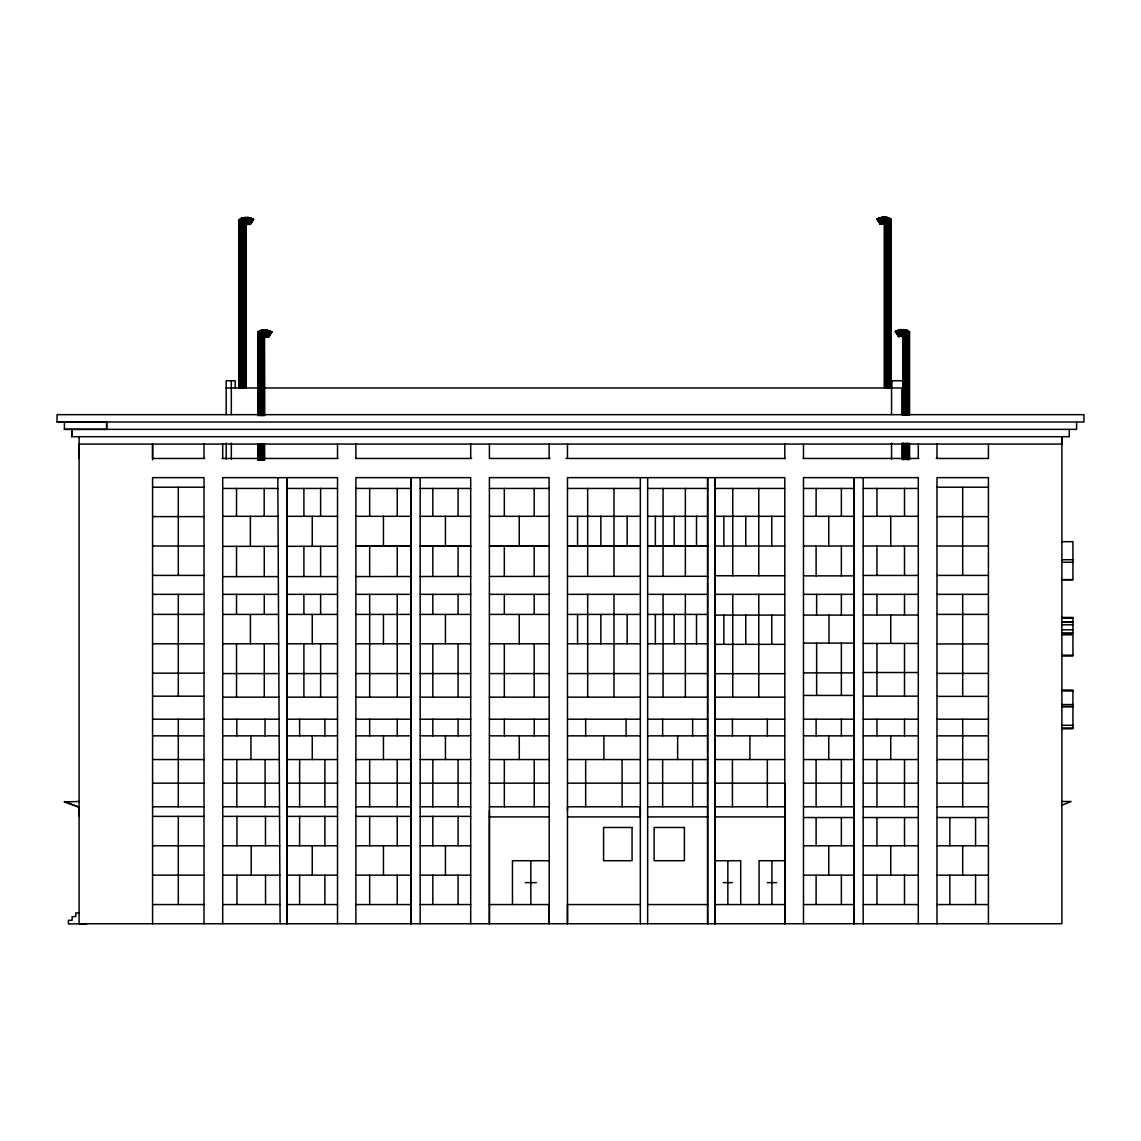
<?xml version="1.0" encoding="UTF-8"?>
<svg xmlns="http://www.w3.org/2000/svg" width="1141" height="1141" viewBox="0 0 1141 1141"><rect width="100%" height="100%" fill="white"/><g stroke="black" fill="none" stroke-linecap="round" stroke-linejoin="round"><path stroke-width="1.5" d="M71.755 436.703L71.755 429.358L71.74 436.703L1069.26 436.703L1069.26 429.358M79.1 816.599L79.1 807.186L64.395 801.923L79.1 801.495M79.1 458.454L79.1 444.063L1061.9 444.063L1061.9 436.703L1061.9 923.739L79.1 923.739L79.1 436.703M152.58 459.809L152.58 444.063L152.58 458.454L204.71 458.454M489.403 810.324L489.403 923.739L489.403 477.637L549.106 477.637L549.235 923.739L549.106 904.556M647.66 477.637L647.66 923.739M888.069 219.072L888.654 218.173M904.528 330.605L903.701 331.589L903.743 415.067M902.189 330.148L902.16 330.919L904.086 329.806C902.545 329.207 905.954 332.017 902.431 329.949C902.289 332.93 905.597 329.877 905.826 331.589L905.769 415.067M907.052 330.705L906.539 415.067L906.681 331.075L905.155 330.705M906.539 331.589L906.81 415.067M884.346 218.53C882.022 216.79 887.242 217.646 884.132 218.587L885.002 217.546L882.464 218.63C882.82 221.083 885.231 216.819 885.302 219.072L885.33 387.783M887.242 217.375C888.04 220.398 887.698 215.806 883.762 218.402C883.234 216.376 886.414 220.513 887.498 217.646C886.7 220.655 887.498 216.448 888.368 219.072L888.397 387.783M887.498 218.516L884.674 217.66L886.257 219.001M884.503 218.587C885.544 217.318 886.6 217.974 885.402 218.516M887.427 219.072L886.5 217.66M887.898 217.917L887.013 219.086L886.871 387.783M887.156 219.029L887.955 217.888M902.702 329.849L902.488 331.147L905.426 331.603L905.883 330.562L903.572 329.963L902.531 331.118L903.487 330.79M902.488 329.906L903.159 330.904L901.547 331.974M902.945 331.018L901.376 332.045C902.431 330.391 905.17 330.348 903.815 329.906M904.485 331.603L904.884 330.59L907.437 331.532L907.466 415.067M904.613 331.56C905.17 329.364 905.412 331.489 905.854 329.835C903.914 329.82 907.708 330.762 905.64 329.906L907.708 330.562L907.437 331.532L907.708 330.562L907.295 331.575L907.651 330.59L905.398 329.963M905.826 330.59L905.555 331.56L905.74 330.605M885.074 218.587L885.673 217.289L885.459 218.587M886.129 219.058L886.857 217.389M888.896 218.074L888.896 219.058L889.295 218.031L886.557 217.617M903.401 330.049L903.43 330.804M244.145 388.197L244.145 219.486C244.573 216.191 241.764 220.213 243.589 217.788L241.207 218.473L241.307 388.197M243.546 219.001L244.716 219.928L242.862 218.758L243.646 217.831L241.607 219.5L241.207 218.473L243.318 217.803L245.13 219.029M244.773 218.929L244.773 217.703L249.394 219.257M245.771 217.731L244.474 218.701L245.03 217.788M245.415 218.687L246.042 217.831L246.37 218.687M260.904 330.819C264.412 331.232 257.78 330.505 263.628 331.575L261.717 330.32L259.549 330.976L259.706 415.481M261.631 331.56L261.089 330.476M258.693 415.481L258.693 332.002L259.492 331.004L259.877 331.974L264.626 330.377L260.947 330.847M262.473 331.489L261.346 330.22L259.178 331.118M264.17 330.248C264.37 332.259 262.202 328.908 263.4 331.518M264.07 330.533C264.441 332.872 261.731 330.191 264.127 330.548L263.557 330.234M243.218 219.029C241.379 217.061 244.288 219.443 242.905 218.915M245.543 218.316L243.019 218.473L243.347 388.197M264.07 331.432C263.685 329.564 261.275 332.202 262.344 330.59M249.522 219.343L245.215 217.475L243.004 220.898L244.859 222.666L242.89 220.869L245.115 217.446L246.442 217.96M248.41 222.338L249.808 220.184M247.44 224.349L244.359 223.037L247.44 224.349L250.621 219.429L247.54 218.102L250.621 219.429L247.554 224.435L245.258 223.593L244.445 223.051L247.64 218.131L250.749 219.514L247.64 218.131M248.453 223.807L251.633 218.872L252.446 219.429L249.266 224.349L246.185 223.037L249.266 224.349M249.551 223.408L250.934 221.268M250.193 222.566L252.575 218.872L253.388 219.429L250.207 224.349M250.492 223.408L252.575 220.184M265.197 330.533L263.514 329.963L261.303 333.386L263.172 335.169M266.124 335.925L268.206 332.716M265.839 336.88L269.034 331.945L268.221 331.403L265.953 330.633L262.858 335.568L265.839 336.88L262.772 335.554L265.953 336.952L269.148 332.031L266.053 330.648L269.034 331.945M267.95 335.925L269.333 333.785M267.664 336.88L270.859 331.945L270.032 331.403L270.973 332.031L267.778 336.952L265.496 336.124L267.664 336.88L266.851 336.324M268.891 335.925L270.973 332.716M245.258 223.593L248.453 218.673M244.445 223.051L246.741 223.893L250.278 218.673L249.465 218.131M247.839 223.479L249.922 220.27L248.182 219.628L246.085 222.852L250.321 224.435L253.516 219.514L250.421 218.131L251.234 218.673M246.271 223.051L249.38 224.435L252.703 218.958L250.307 218.102L251.134 218.658M250.606 223.479L252.689 220.27M263.628 330.006L261.403 333.414L263.271 335.197L265.91 331.132L263.628 330.006L265.325 330.619M263.671 336.124L266.866 331.204L269.148 332.031M266.295 334.898L268.691 331.204L270.859 331.945M271.102 332.787L269.019 336.01L267.265 335.368M240.623 218.758L240.295 388.197M260.79 332.002L262.259 331.004M886.372 218.559L886.671 217.931M882.563 217.032L880.267 218.173L882.906 222.238L884.774 220.455L882.563 217.032L876.93 219.101L880.125 224.021L884.175 222.638L883.362 223.194L881.066 224.021L877.871 219.101M882.806 222.267L884.674 220.484M901.39 333.628L899.208 335.525L903.187 332.972L900.976 329.564L896.555 331.446M884.731 218.516L884.403 217.418L887.498 217.646M903.701 329.82L903.315 330.505M242.377 218.758L243.646 218.715M262.016 331.118L263.115 332.459L261.332 331.318M885.601 218.345L886.914 218.173M904.071 330.861L906.254 330.705L905.312 331.118M876.93 219.101L880.025 217.717L879.212 218.273L882.506 223.165L883.319 222.623L880.125 217.703L877.058 219.015L880.239 223.936L884.261 222.623L881.18 223.936L879.597 221.482M881.979 218.273L882.792 217.717L880.638 218.459M882.407 218.673L884.361 217.389M883.348 218.673L885.302 217.389L884.76 218.373M885.174 218.673L887.128 217.389L885.231 218.63M880.125 224.021L883.22 222.638L882.407 223.194M881.066 224.021L881.879 223.479L881.18 223.936M895.328 331.632L898.438 330.234L895.328 331.632L898.523 336.552L902.574 335.154L899.593 336.467L900.406 335.91M897.097 331.075L896.284 331.632L898.58 330.719M898.11 331.632L898.923 331.075M902.759 329.92L900.82 331.19L903.144 329.806M898.523 336.552L901.632 335.154L900.82 335.711L897.725 330.776L895.457 331.532L898.652 336.467L902.859 334.926M900.292 335.996L899.479 336.552L902.574 335.154M901.304 336.552L902.117 335.996M879.312 218.245L880.125 217.703M880.267 218.245L881.08 217.703L877.058 219.015M882.079 218.245L882.906 217.703L880.51 218.559M883.405 218.63L885.359 217.361M880.239 223.936L884.446 222.409M895.457 331.532L898.538 330.22L901.718 335.14L900.905 335.696M897.225 330.99L896.398 331.532L900.976 329.564M897.725 330.776L898.538 330.22M898.652 336.467L901.718 335.14M901.419 336.467L902.231 335.91M881.223 218.173L883.505 217.032L881.109 218.188M261.318 331.004L263.542 330.32M1061.9 805.275L1071.085 801.495L1061.9 801.495M884.004 217.56L885.33 217.032M884.674 217.66L885.63 217.318L884.974 218.302M885.174 223.194L882.892 224.021L885.273 223.165M899.165 330.205L900.862 329.592L903.087 333.001M900.106 330.205L901.804 329.592M901.932 330.205L903.629 329.592L905.212 331.831M901.219 334.784L899.208 335.525L903.187 332.972M883.105 221.026L884.774 220.455M900.235 330.12L901.918 329.564L904.128 332.972M902.06 330.12L903.743 329.564M896.284 332.302L898.01 331.717L900.092 334.926L898.366 335.511L896.284 332.302L898.252 335.597M241.279 218.487L243.404 217.817M246.028 217.774L242.548 218.33M244.046 218.487L246.171 217.817L243.675 217.96M261.802 330.348L259.606 331.004M261.76 415.481L261.375 330.976L263.628 330.348M264.569 330.348L262.516 331.047M243.133 388.197L243.29 219.486L245.101 218.958L243.261 217.774M244.117 218.459L243.86 218.772M907.566 330.562L907.494 330.562M889.096 218.045L890.194 219.072L890.137 387.783M241.022 218.487L242.306 219.486L242.32 388.197M903.8 331.332L905.612 331.532M902.802 331.589L902.802 415.067L902.731 331.589L909.577 331.589M257.681 332.002L261.76 332.002M891.549 414.625L891.549 380.766L903.686 380.766M226.175 387.969L258.593 387.969M263.614 387.969L901.832 387.969L901.832 414.668M57.05 422.013L1083.95 422.013L1083.95 414.668L57.05 414.668L57.05 422.013L106.655 422.013L106.655 429.358L64.395 429.358L64.395 422.013M64.395 429.358L1076.605 429.358L1076.605 422.013M222.081 458.454L337.921 458.454M355.75 458.454L471.59 458.454M550.005 458.454L489.403 458.454L489.403 444.063M566.05 458.454L785.25 458.454M803.079 458.454L918.919 458.454M936.29 458.454L988.42 458.454L988.42 444.063M152.58 487.221L204.011 487.221M936.989 487.221L988.42 487.221M222.709 488.434L277.876 488.434M287.004 488.434L337.522 488.434M355.892 488.434L411.002 488.434M420.188 488.434L470.705 488.434M489.403 488.434L549.106 488.434M567.476 488.434L640.315 488.434M647.66 488.434L707.634 488.434M714.979 488.434L784.794 488.434M803.478 488.434L853.996 488.434M863.181 488.434L918.291 488.434M222.709 516.303L278.019 516.303M287.004 516.303L337.522 516.303M355.892 516.303L411.002 516.303M420.188 516.303L470.705 516.303M489.403 516.303L549.106 516.303M567.476 516.303L640.315 516.303M647.66 516.303L707.634 516.303M714.979 516.303L784.794 516.303M803.478 516.303L853.996 516.303M863.181 516.303L918.291 516.303M152.58 516.616L204.011 516.616M936.989 516.616L988.42 516.616M1061.9 541.69L1072.925 541.69L1072.925 579.771L1061.9 579.771M152.58 546.011L204.011 546.011M355.892 546.011L411.002 546.011M420.188 546.011L470.705 546.011M489.403 546.011L549.121 546.011L489.403 546.168M714.979 546.011L784.794 546.011M803.478 546.011L853.996 546.011M863.181 546.011L918.291 546.011M936.989 546.011L988.42 546.011M222.709 546.354L278.176 546.325M287.004 546.311L337.522 546.282M355.892 546.268L411.002 546.225M420.188 546.211L470.705 546.182M1061.9 559.732L1072.925 559.732M1061.9 562.242L1072.925 562.242M152.58 575.406L204.011 575.406M863.181 575.449L918.291 575.449M936.989 575.406L988.42 575.406M714.979 575.763L784.794 575.763M803.478 575.863L853.996 575.863M222.709 576.647L278.333 576.604M287.004 576.59L337.522 576.562M355.892 576.547L411.002 576.505M420.188 576.505L470.705 576.462M489.403 576.447L549.135 576.405M567.476 576.39L640.315 576.348M647.66 576.333L707.634 576.291M1061.9 579.599L1072.925 579.599M152.58 594.347L204.011 594.347M222.709 594.347L278.418 594.347M287.004 594.347L337.522 594.347M355.892 594.347L411.002 594.347M420.188 594.347L470.705 594.347M489.403 594.347L549.135 594.347M567.476 594.347L640.315 594.347M647.66 594.347L707.634 594.347M714.979 594.347L784.794 594.347M803.478 594.347L853.996 594.347M863.181 594.347L918.291 594.347M936.989 594.347L988.42 594.347M152.58 614.386L204.011 614.386M222.709 614.414L278.518 614.414M287.004 614.414L337.522 614.414M355.892 614.414L411.002 614.414M420.188 614.414L470.705 614.414M489.403 614.414L549.135 614.414M567.476 614.414L640.315 614.414M647.66 614.414L707.634 614.414M936.989 614.386L988.42 614.386M863.181 615.013L918.291 615.013M714.979 615.099L784.794 615.099M803.478 615.099L853.996 615.099M1061.9 617.452L1072.925 617.452L1072.925 633.654L1061.9 633.654M1061.9 618.122L1072.925 618.122M1061.9 622.13L1072.925 622.13M1061.9 622.301L1072.925 622.301M1061.9 624.797L1072.925 624.797M1061.9 629.818L1072.925 629.818M1061.9 632.984L1072.925 632.984M1061.9 634.824L1072.925 634.824L1072.925 656.032L1061.9 656.032M803.478 643.096L853.996 643.096M863.181 643.424L918.291 643.424M152.58 643.781L204.011 643.781M222.709 643.781L278.675 643.781M287.004 643.781L337.522 643.781M355.892 643.781L411.002 643.781M420.188 643.781L470.705 643.781M489.403 643.781L549.149 643.781M567.476 643.781L640.315 643.781M647.66 643.781L707.634 643.781M936.989 643.952L988.42 643.952M714.979 644.337L784.794 644.337M1061.9 655.205L1072.925 655.205M863.181 672.52L918.291 672.52M803.478 672.89L853.996 672.89M152.58 673.176L204.011 673.176M936.989 673.39L988.42 673.39M222.709 673.575L278.832 673.575M287.004 673.575L337.522 673.575M355.892 673.575L411.002 673.575M420.188 673.575L470.705 673.575M489.403 673.575L549.163 673.575M567.476 673.575L640.315 673.575M647.66 673.575L707.634 673.575M714.979 673.675L784.794 673.675M1061.9 690.048L1072.925 690.048L1072.925 728.785L1061.9 728.785M1061.9 690.875L1072.925 691.047M803.478 695.425L853.996 695.425M152.58 696.181L204.011 696.181M863.181 696.153L918.291 696.153M936.989 696.367L988.42 696.367M222.709 697.165L278.946 697.165M287.004 697.165L337.522 697.165M355.892 697.165L411.002 697.165M420.188 697.165L470.705 697.165M489.403 697.165L549.163 697.165M567.476 697.165L640.315 697.165M647.66 697.165L707.634 697.165M714.979 697.165L784.794 697.165M1061.9 704.567L1072.925 704.567M1061.9 706.407L1072.925 706.407M1061.9 706.75L1072.925 706.75M152.58 719.201L204.011 719.201M222.709 719.201L279.06 719.201M287.004 719.201L337.522 719.201M355.892 719.201L411.002 719.201M420.188 719.201L470.705 719.201M489.403 719.201L549.178 719.201M567.476 719.201L640.315 719.201M647.66 719.201L707.634 719.201M714.979 719.201L784.794 719.201M803.478 719.201L853.996 719.201M863.181 719.201L918.291 719.201M936.989 719.201L988.42 719.201M1061.9 725.277L1072.925 725.277M1061.9 727.958L1072.925 727.958M152.58 735.845L204.011 735.845M222.709 735.845L279.146 735.845M287.004 735.845L337.522 735.845M355.892 735.845L411.002 735.845M420.188 735.845L470.705 735.845M489.403 735.845L549.178 735.845M567.476 735.845L640.315 735.845M647.66 735.845L707.634 735.845M714.979 735.845L784.794 735.845M803.478 735.845L853.996 735.845M863.181 735.845L918.291 735.845M936.989 735.845L988.42 735.845M152.58 759.549L204.011 759.549M222.709 759.549L279.274 759.549M287.004 759.549L337.522 759.549M355.892 759.549L411.002 759.549M420.188 759.549L470.705 759.549M489.403 759.549L549.178 759.549M567.476 759.549L640.315 759.549M647.66 759.549L707.634 759.549M714.979 759.549L784.794 759.549M803.478 759.549L853.996 759.549M863.181 759.549L918.291 759.549M936.989 759.549L988.42 759.549M152.58 783.168L204.011 783.168M222.709 783.168L279.388 783.168M287.004 783.168L337.522 783.168M355.892 783.168L411.002 783.168M420.188 783.168L470.705 783.168M489.403 783.168L549.192 783.168M567.476 783.168L640.315 783.168M647.66 783.168L707.634 783.168M714.979 783.168L784.794 783.168L784.794 923.739L784.794 477.637L567.476 477.637L567.476 810.31M803.478 783.168L853.996 783.168M863.181 783.168L918.291 783.168M936.989 783.168L988.42 783.168M152.58 806.787L204.011 806.787M222.709 806.787L279.516 806.787M287.004 806.787L337.522 806.787M355.892 806.787L411.002 806.787M420.188 806.787L470.705 806.787M489.403 806.801L549.192 806.787M647.66 806.787L707.634 806.787M714.979 806.787L784.794 806.787M803.478 806.787L853.996 806.787M863.181 806.787L918.291 806.787M936.989 806.787L988.42 806.787M152.58 816.371L204.011 816.371M222.709 816.371L279.559 816.371M287.004 816.371L337.522 816.371M355.892 816.371L411.002 816.371M420.188 816.371L470.705 816.371M489.403 816.913L549.206 816.913M567.476 816.913L640.315 816.913L640.315 806.787L567.476 806.787L567.476 923.739L567.476 904.556L640.315 904.556M647.66 816.913L707.634 816.913M714.979 816.913L784.794 816.913M803.478 817.541L853.996 817.541M863.181 817.541L918.291 817.541M936.989 817.541L988.42 817.541M152.58 845.766L204.011 845.766M222.709 845.766L279.716 845.766M287.004 845.766L337.522 845.766M355.892 845.766L411.002 845.766M420.188 845.766L470.705 845.766M803.478 845.766L853.996 845.766M863.181 845.766L918.291 845.766M936.989 845.766L988.42 845.766M549.206 860.728L512.466 860.728L512.466 904.556M714.979 860.728L740.709 860.728L740.709 904.556M784.794 860.728L759.079 860.728L759.079 904.556M152.58 875.161L204.011 875.161M222.709 875.161L279.859 875.161M287.004 875.161L337.522 875.161M355.892 875.161L411.002 875.161M420.188 875.161L470.705 875.161M803.478 875.161L853.996 875.161M863.181 875.161L918.291 875.161M936.989 875.161L988.42 875.161M525.331 882.635L536.356 882.635M723.251 882.635L732.436 882.635M767.337 882.635L776.522 882.635M152.58 904.556L204.011 904.556M222.709 904.556L280.016 904.556M287.004 904.556L337.522 904.556M355.892 904.556L411.002 904.556M420.188 904.556L470.705 904.556M489.403 904.556L549.22 904.556M647.66 904.556L707.634 904.556M714.979 904.556L784.794 904.556M803.478 904.556L853.996 904.556M863.181 904.556L918.291 904.556M936.989 904.556L988.42 904.556M79.442 912.943L75.762 912.943L75.762 916.622L72.097 916.622L72.097 920.288L68.417 920.288L68.417 923.968L86.787 923.739M245.472 217.831L242.976 218.444L243.432 219.5M261.303 331.432L259.877 331.974L259.549 330.976M887.356 218.473L889.024 219.001M904.941 330.562L902.688 329.934L904.742 330.633M253.388 219.429L249.366 218.102L252.446 219.429M244.531 219.856L243.09 218.887M242.89 220.869L244.573 221.44M249.394 223.807L247.126 223.037L249.508 223.893M262.858 330.448L262.829 331.19M264.227 330.933L264.042 331.289M262.302 330.548L262.587 331.945M262.986 333.956L261.303 333.386L263.1 334.042M64.395 801.495L79.1 807.143M253.516 219.514L247.982 217.475L252.575 219.514L251.762 218.958L248.567 223.893L249.38 224.435M244.816 217.731L245.771 218.059M243.447 217.845L243.318 217.703M243.004 220.898L244.702 221.511M267.778 330.633L270.973 332.031M263.229 330.248L264.17 330.59M262.858 335.568L265.953 336.952M252.161 219.257L247.882 217.446L250.164 218.587M251.22 219.257L246.941 217.446L249.223 218.587M249.679 218.102L252.289 219.343M268.677 331.132L266.395 330.006L271.8 331.945L268.734 336.952L266.352 336.11L268.734 336.952L271.8 331.945L268.72 330.633L271.929 332.031L266.395 330.006L268.577 331.104M267.736 331.132L265.34 329.963L267.636 331.104M263.514 329.963L265.81 331.104M267.793 336.324L268.62 336.88L267.921 336.41M246.741 223.893L247.554 224.435M267.878 330.648L268.691 331.204M266.053 330.648L266.866 331.204M266.965 336.41L267.778 336.952M908.008 330.705L908.55 415.067M877.757 219.856L879.839 223.066M896.94 332.302L898.538 334.769M898.68 330.69L901.319 334.755M887.213 218.559L887.37 387.783M277.819 477.637L280.115 923.739M988.42 923.739L988.42 477.637L936.989 477.637L936.989 923.739M975.569 817.541L975.569 845.766M975.569 875.161L975.569 904.556M962.704 487.221L962.704 575.406M962.704 594.347L962.704 696.367M962.704 719.201L962.704 806.787M962.704 845.766L962.704 875.161M949.854 817.541L949.854 845.766M949.854 875.161L949.854 904.556M936.989 444.063L936.989 458.454M918.291 444.063L918.291 458.454M918.291 923.739L918.291 477.637L803.478 477.637L803.478 923.739M909.505 331.589L909.505 415.067M909.505 443.478L909.577 459.466M909.306 331.589L909.291 415.067M909.291 443.478L909.306 459.466M908.963 331.589L908.978 415.067M908.963 443.478L908.978 459.466M908.55 443.478L908.55 459.466M908.051 331.589L908.051 415.067M908.051 443.478L908.051 459.466M907.751 331.589L907.751 415.067M907.751 443.478L907.751 459.466M907.68 331.589L907.68 415.067M907.68 443.478L907.68 459.466M907.466 443.478L907.466 459.466M907.138 331.589L907.138 415.067M907.138 443.478L907.138 459.466M906.81 459.466L906.524 443.478M906.196 331.589L906.196 415.067M906.196 443.478L906.196 459.466M905.769 443.478L905.769 459.466M905.284 331.589L905.284 415.067M905.284 443.478L905.284 459.466M904.756 331.589L904.756 415.067M904.756 443.478L904.756 459.466M904.513 488.434L904.513 516.303M904.513 546.011L904.513 575.449M904.513 594.347L904.513 615.013M904.513 643.424L904.513 696.153M904.513 719.201L904.513 735.845M904.513 759.549L904.513 806.787M904.513 817.541L904.513 845.766M904.513 875.161L904.513 904.556M904.228 331.589L904.228 415.067M904.228 443.478L904.228 459.466M903.743 443.478L903.743 459.466M903.315 331.589L903.315 415.067M903.315 443.478L903.315 459.466M903.002 331.589L903.002 415.067M902.987 443.136L903.002 459.466M901.832 443.164L901.832 459.181M891.577 380.766L891.577 387.897M891.549 443.136L891.549 459.167M891.092 382.463L891.164 219.072L884.389 219.072L884.389 387.783M890.893 219.072L890.893 387.783M890.736 516.303L890.736 546.011M890.736 615.013L890.736 643.424M890.736 735.845L890.736 759.549M890.736 845.766L890.736 875.161M890.565 219.072L890.565 387.783M889.638 219.072L889.638 387.783M889.267 219.072L889.338 387.783M889.067 219.072L889.124 387.783M888.753 219.072L888.739 387.783M888.597 219.072L888.597 387.783M888.112 219.072L888.112 387.783M887.798 219.072L887.798 387.783M886.343 219.072L886.343 387.783M885.815 219.072L885.815 387.783M884.917 219.072L884.917 387.783M884.589 219.072L884.603 387.783M876.958 488.434L876.958 516.303M876.958 546.011L876.958 575.449M876.958 594.347L876.958 615.013M876.958 643.424L876.958 695.639M876.958 719.201L876.958 735.845M876.958 759.549L876.958 806.787M876.958 817.541L876.958 845.766M876.958 875.161L876.958 904.556M863.181 477.637L863.181 923.739M841.373 488.434L841.373 516.303M841.373 546.011L841.373 575.863M841.373 594.347L841.373 615.099M841.373 643.096L841.373 695.425M841.373 719.201L841.373 735.845M841.373 759.549L841.373 806.787M841.373 817.541L841.373 845.766M841.373 875.161L841.373 904.556M829.008 615.099L829.008 643.096M828.737 516.303L828.737 546.011M828.737 735.845L828.737 759.549M828.737 845.766L828.737 875.161M816.642 594.347L816.642 615.099M816.642 643.096L816.642 695.425M816.115 488.434L816.115 516.303M816.115 546.011L816.115 575.863M816.115 719.201L816.115 735.845M816.115 759.549L816.115 806.787M816.115 817.541L816.115 845.766M816.115 875.161L816.115 904.556M803.478 444.063L803.478 458.454M784.794 444.063L784.794 458.454M771.787 516.303L771.787 546.011M771.787 615.099L771.787 644.337M771.929 860.728L771.929 904.556M767.337 719.201L767.337 735.845M767.337 759.549L767.337 806.787M758.779 488.434L758.779 575.763M758.779 594.347L758.779 697.165M749.894 735.845L749.894 759.549M745.772 516.303L745.772 546.011M745.772 615.099L745.772 644.337M732.764 488.434L732.764 575.763M732.764 594.347L732.764 697.165M732.436 719.201L732.436 735.845M732.436 759.549L732.436 806.787M727.844 860.728L727.844 904.556M723.865 516.303L723.865 546.011M723.865 615.099L723.865 644.337M696.495 516.303L696.495 546.011M696.495 614.414L696.495 643.781M692.644 719.201L692.644 735.845M692.644 759.549L692.644 806.787M685.356 488.434L685.356 576.305M685.356 594.347L685.356 697.165M677.64 735.845L677.64 759.549M674.203 516.303L674.203 546.011M674.203 614.414L674.203 643.781M663.064 488.434L663.064 576.333M663.064 594.347L663.064 697.165M662.65 719.201L662.65 735.845M662.65 759.549L662.65 806.787M655.362 516.303L655.362 546.054M655.362 614.414L655.362 643.781M640.315 477.637L640.315 923.739M627.151 516.303L627.151 546.068M627.151 614.414L627.151 643.781M626.095 719.201L626.095 735.845M622.102 759.549L622.102 806.787M613.986 488.434L613.986 576.362M613.986 594.347L613.986 697.165M603.889 735.845L603.889 759.549M600.836 516.303L600.836 546.083M600.836 614.414L600.836 643.781M587.672 488.434L587.672 576.376M587.672 594.347L587.672 697.165M585.675 719.201L585.675 735.845M585.675 759.549L585.675 806.787M577.574 516.303L577.574 546.097M577.574 614.414L577.574 643.781M567.476 444.063L567.476 458.454M549.106 444.063L549.106 458.454M534.188 488.434L534.188 516.303M534.188 546.14L534.188 576.419M534.188 594.347L534.188 614.414M534.188 643.781L534.188 697.165M534.23 719.201L534.23 735.845M534.23 759.549L534.23 806.787M530.836 860.728L530.836 904.556M519.255 516.303L519.255 546.14M519.255 614.414L519.255 643.781M519.283 735.845L519.283 759.549M504.336 719.201L504.336 735.845M504.336 759.549L504.336 806.787M504.322 488.434L504.322 516.303M504.322 546.154L504.322 576.433M504.322 594.347L504.322 614.414M504.322 643.781L504.322 697.165M470.705 444.063L470.705 458.454M470.705 923.739L470.705 477.637L355.892 477.637L355.892 923.739M458.083 488.434L458.083 516.303M458.083 546.011L458.083 576.476M458.083 594.347L458.083 614.414M458.083 643.781L458.083 697.165M458.083 719.201L458.083 735.845M458.083 759.549L458.083 806.787M458.083 816.371L458.083 845.766M458.083 875.161L458.083 904.556M445.446 516.303L445.446 546.011M445.446 614.414L445.446 643.781M445.446 735.845L445.446 759.549M445.446 845.766L445.446 875.161M432.824 488.434L432.824 516.303M432.824 546.011L432.824 576.49M432.824 594.347L432.824 614.414M432.824 643.781L432.824 697.165M432.824 719.201L432.824 735.845M432.824 759.549L432.824 806.787M432.824 816.371L432.824 845.766M432.824 875.161L432.824 904.556M420.188 477.637L420.188 923.739M397.225 488.434L397.225 516.303M397.225 546.011L397.225 576.519M397.225 594.347L397.225 697.165M397.225 719.201L397.225 735.845M397.225 759.549L397.225 806.787M397.225 816.371L397.225 845.766M397.225 875.161L397.225 904.556M383.447 516.303L383.447 546.239M383.447 614.414L383.447 643.781M383.447 735.845L383.447 759.549M383.447 845.766L383.447 875.161M369.67 488.434L369.67 516.303M369.67 546.011L369.67 576.533M369.67 594.347L369.67 697.165M369.67 719.201L369.67 735.845M369.67 759.549L369.67 806.787M369.67 816.371L369.67 845.766M369.67 875.161L369.67 904.556M355.892 444.063L355.892 458.454M337.522 444.063L337.522 458.454M337.522 923.739L337.522 477.637L222.709 477.637L222.709 923.739M324.885 719.201L324.885 735.845M324.885 759.549L324.885 806.787M324.885 816.371L324.885 845.766M324.885 875.161L324.885 904.556M320.621 488.434L320.621 516.303M320.621 546.282L320.621 576.576M320.621 594.347L320.621 614.414M320.621 643.781L320.621 697.165M312.263 516.303L312.263 546.297M312.263 614.414L312.263 643.781M312.263 735.845L312.263 759.549M312.263 845.766L312.263 875.161M303.905 488.434L303.905 516.303M303.905 546.297L303.905 576.59M303.905 594.347L303.905 614.414M303.905 643.781L303.905 697.165M299.627 719.201L299.627 735.845M299.627 759.549L299.627 806.787M299.627 816.371L299.627 845.766M299.627 875.161L299.627 904.556M265.468 816.371L265.468 845.766M265.539 875.161L265.539 904.556M265.04 719.201L265.04 735.845M265.097 759.549L265.097 806.787M264.527 335.554L264.527 415.481M264.527 443.892L264.527 459.88M264.256 335.554L264.47 415.481M264.256 443.892L264.455 459.88M264.27 546.325L264.27 576.619M264.27 594.347L264.27 614.414M264.27 643.781L264.27 697.165M264.184 488.434L264.184 516.303M263.928 335.554L263.928 415.481M263.928 443.892L263.928 459.88M263.585 415.481L263.585 335.554L263.314 415.481M263.585 459.88L263.585 443.892L263.314 459.88M262.986 333.785L263.015 415.481M263.015 443.892L262.986 459.88M262.558 333.785L262.558 415.481M262.558 443.892L262.558 459.88M262.059 333.785L262.059 415.481M262.059 443.892L262.059 459.88M261.688 443.892L261.688 459.88M261.489 332.002L261.531 415.481M261.489 443.892L261.489 459.88M261.161 332.002L261.175 415.481M261.175 443.892L261.161 459.88M261.004 333.785L261.004 415.481M261.004 443.892L261.004 459.88M260.733 332.002L260.747 415.481M260.747 443.892L260.733 459.88M260.234 332.002L260.234 415.481M260.234 443.892L260.234 459.88M259.706 443.892L259.706 459.88M259.192 332.002L259.192 415.481M259.192 443.892L259.192 459.88M258.693 443.892L258.693 459.88M258.294 332.002L258.28 415.481M258.28 443.892L258.294 459.88M257.966 332.002L257.952 415.481M257.966 443.892L257.952 459.88M257.752 332.002L257.752 415.481M257.752 443.892L257.681 459.88M251.205 845.766L251.205 875.161M250.934 735.845L250.934 759.549M250.364 516.303L250.364 546.339M250.407 614.414L250.407 643.781M246.057 223.037L246.057 388.197M245.843 223.037L245.843 388.197M245.515 223.037L245.515 388.197M245.101 223.037L245.101 388.197M244.916 223.037L244.901 388.197M244.573 388.197L244.573 219.486L239.282 219.486L239.282 388.197M243.661 219.486L243.661 388.197M243.09 219.486L243.076 388.197M242.762 219.486L242.748 388.197M242.605 219.486L242.605 388.197M241.835 219.486L241.835 388.197M240.78 219.486L240.78 388.197M239.867 219.486L239.881 388.197M239.553 219.486L239.553 388.197M239.353 219.486L239.339 388.197M236.957 816.371L236.957 845.766M236.957 875.161L236.957 904.556M236.815 719.201L236.815 735.845M236.815 759.549L236.815 806.787M236.529 488.434L236.529 516.303M236.529 546.354L236.529 576.633M236.529 594.347L236.529 614.414M236.529 643.781L236.529 697.165M235.217 387.897L235.189 380.766L226.175 380.766L226.175 414.668M231.323 380.766L231.323 414.625M231.323 443.136L231.323 459.167M226.203 443.136L226.175 459.181M222.709 444.063L222.709 458.454M204.011 444.063L204.011 458.454M204.011 923.739L204.011 477.637L152.58 477.637L152.58 923.739M178.296 487.221L178.296 575.406M178.296 594.347L178.296 696.181M178.296 719.201L178.296 806.787M178.296 816.371L178.296 904.556M106.655 422.013L106.655 429.358M287.004 477.637L287.004 923.739L287.004 477.637M411.002 477.637L411.002 923.739L411.002 477.637M707.634 477.637L707.634 923.739L707.634 477.637M714.979 477.637L714.979 923.739L714.979 477.637M853.996 477.637L853.996 923.739L853.996 477.637M250.007 219.628L247.911 222.852L249.665 223.479L251.747 220.27L250.007 219.628M266.58 332.159L264.498 335.368L266.238 336.01L268.335 332.787L266.58 332.159M268.406 332.159L266.324 335.368L268.064 336.01L270.16 332.787L268.406 332.159M879.597 219.186L877.871 219.785L879.953 222.994L881.679 222.409L879.597 219.186M640.315 546.011L567.476 546.011L640.315 546.054M707.634 546.011L647.66 546.011L707.634 546.011M632.057 827.482L603.575 827.482L603.575 860.728L632.057 860.728L632.057 827.482M684.4 827.482L654.135 827.482L654.135 860.728L684.4 860.728L684.4 827.482M248.738 218.102L247.041 217.475L251.348 219.343L248.738 218.102M247.511 218.601L245.215 217.475L247.397 218.587M902.802 459.466L902.802 443.478L902.731 459.466"/></g></svg>
